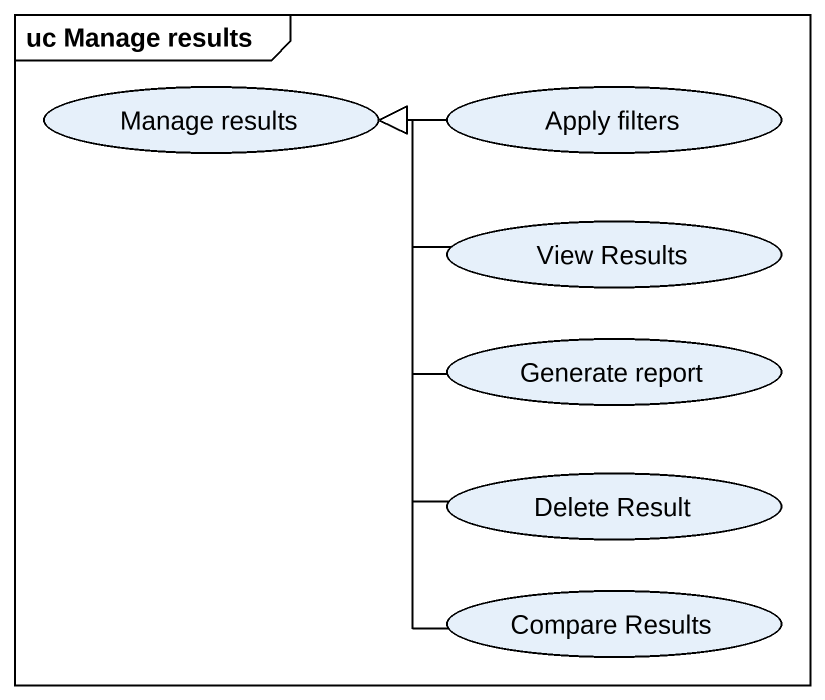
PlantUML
@startuml
mainframe uc Manage results
usecase "Manage results" as Manage_results
usecase "Apply filters" as Apply_filters
usecase "View Results" as View_Results
usecase "Generate report" as Generate_report
usecase "Delete Result" as Delete_Result
usecase "Compare Results" as Compare_Results
Apply_filters -left-|> Manage_results
View_Results -left-|> Manage_results
Generate_report -up-|> Manage_results
Delete_Result -up-|> Manage_results
Compare_Results -up-|> Manage_results
@enduml
